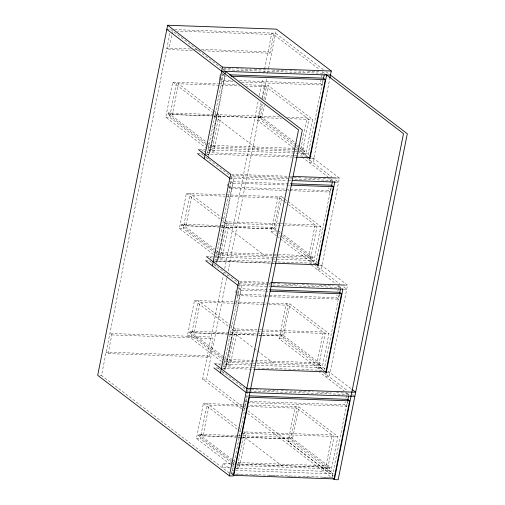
<?xml version="1.0" encoding="UTF-8"?>
<svg xmlns="http://www.w3.org/2000/svg" width="505" height="505" viewBox="0 0 505 505"><rect width="100%" height="100%" fill="white"/><g stroke="black" fill="none" stroke-linecap="round" stroke-linejoin="round"><path stroke-width="0.38" stroke-dasharray="2.52 1.89" d="M229.44 473.134L101.499 375.461L169.888 33.204M108.083 353.588L111.813 334.916L109.894 333.452L211.052 337.056L212.977 338.52L209.247 357.193L108.083 353.588L106.164 352.118L207.321 355.728L209.247 357.193M192.348 50.443L168.828 49.604L171.807 34.668M171.959 33.923L172.559 30.938M213.501 110.494L221.02 116.226L214.019 151.235L210.213 151.102L165.766 117.166L172.761 82.157L218.16 83.773M206.147 143.578L167.957 114.42L168.26 112.905L279.517 116.914M207.132 145.977L169.573 117.299L176.567 82.296L212.876 110.014M213.16 115.904L172.357 114.452L178.486 83.761L239.698 85.938M213.388 254.394L179.376 228.424L186.37 193.415L225.489 194.81M273.35 257.31L220.527 255.429L181.566 225.678L181.869 224.163L220.925 225.558M215.338 253.112L183.182 228.557L190.177 193.554L221.095 217.163M220.489 226.941L185.966 225.71L192.096 195.018L225.053 196.192M201.71 152.497L202.252 149.77L205.844 152.516M219.265 79.203L219.7 77.019M219.845 76.287L220.287 74.102M222.642 73.376L221.038 81.4L233.588 81.848M223.096 74.582L225.015 76.047L209.417 154.113L207.492 152.649L223.096 74.582L224.662 74.639M208.483 156.582L208.022 158.886L206.501 158.829M208.571 156.159L224.744 75.207M210.213 151.102L217.207 116.093L212.826 112.748M294.396 151.279L212.403 148.356L212.706 146.841L207.075 142.536M214.884 146.917L212.965 145.453L219.094 114.761M221.512 361.46L187.494 335.49L194.488 300.488L266.571 303.057M222.465 357.774L189.684 332.751L189.987 331.236L282.232 334.525L321.193 364.269L320.89 365.784L257.032 363.512M223.463 360.179L191.3 335.629L198.295 300.62L229.219 324.229M228.614 334.007L194.084 332.776L200.22 302.091L233.177 303.265M210.105 258.2L210.377 256.843L213.968 259.583M227.389 186.276L227.824 184.085M274.733 263.225L217.535 261.186L215.616 259.715L231.214 181.655L290.76 183.776M216.689 263.231L233.632 178.435L204.43 156.14M217.535 261.186L233.133 183.119L231.214 181.655M221.714 217.63L229.137 223.298L222.143 258.308L218.337 258.169L225.331 223.159L221.001 219.858M223.008 253.99L221.083 252.519L227.218 221.834L279.795 223.709M220.527 255.429L220.83 253.908L215.263 249.659M241.541 408.753L202.663 379.066L223.336 275.579M223.494 274.802L224.113 271.715M224.725 268.628L258.213 101.038M259.299 95.634L262.688 78.641M263.774 73.238L271.797 33.078L319.463 69.463M203.332 50.835L269.986 53.214L273.716 34.542L177.261 31.102M293.771 148.154L257.462 120.436L260.959 102.932M262 97.705L264.456 85.427L308.909 119.363L301.914 154.372L305.721 154.505L312.715 119.496L268.262 85.56L245.626 84.758M242.217 406.493L206.469 379.198L226.682 278.028M226.84 277.258L227.3 274.941M228.071 271.078L261.558 103.493M262.486 98.86L266.653 78.004M267.581 73.37L268.351 69.507M268.502 68.737L276.147 30.489M295.88 144.954L260.195 117.709L262.852 104.541M263.926 99.169L266.375 86.892L246.756 86.191M230.444 464.448L196.432 438.479L203.427 403.47L242.545 404.865M295.703 146.86L261.268 120.569L264.311 105.349M265.371 100.022L268.262 85.56M231.404 460.762L198.623 435.739L198.926 434.218L237.981 435.613M232.401 463.167L200.239 438.611L207.233 403.609L238.158 427.217M237.552 436.995L203.023 435.764L209.152 405.073L242.116 406.247M235.652 292.616L236.094 290.425M239.338 288.721L241.257 290.186L225.659 368.252L223.74 366.788L239.338 288.721L269.891 289.813M224.883 369.95L241.756 285.502L212.555 263.212M229.838 324.702L237.262 330.365L230.261 365.374L226.455 365.241L233.449 330.232L229.125 326.924M231.126 361.056L229.207 359.592L235.336 328.9L258.882 329.74M252.298 363.341L228.645 362.495L228.948 360.98L223.387 356.732M230.943 463.868L223.103 463.584L222.282 467.668L233.259 468.059M276.639 235.942L271.071 231.694L278.066 196.685L283.633 200.933M278.135 232.275L273.805 228.967L279.985 198.149L225.842 196.224M281.683 237.022L274.878 231.827L281.872 196.824L226.272 194.842M232.818 474.593L231.858 473.854L247.456 395.794M237.584 465.484L237.887 463.962L330.131 467.251L329.828 468.773L237.584 465.484L235.728 464.063M240.064 464.044L238.145 462.574L244.275 431.889L332.164 435.02L326.034 465.711L327.953 467.175M236.157 468.249L239.2 468.362L246.194 433.353L243.726 431.466M299.13 151.45L304.648 151.645L304.951 150.13L295.558 142.959M323.074 80.63L322.203 85.004L320.277 83.54L321.01 79.891M321.59 76.975L322.613 71.874M323.232 78.931L307.785 156.222L298.386 155.887M310.001 158.406L309.186 162.49L312.993 162.623L329.715 78.944M318.156 368.511L279.189 338.76L286.183 303.757L325.151 333.502L318.156 368.511L321.963 368.644L328.957 333.635L289.996 303.89L267.353 303.082M320.89 365.784L281.929 336.04L288.109 305.222L266.918 304.464M321.963 368.644L282.996 338.899L289.996 303.89M310.897 257.121L308.972 255.656L315.107 224.965L280.578 223.734M288.058 201.545L320.833 226.568L313.839 261.577L310.032 261.439L317.026 226.429L287.339 203.768M310.72 264.532L311.534 260.447L315.726 263.648M278.078 257.481L312.765 258.718L313.068 257.197L281.531 233.121M331.198 187.702L330.32 192.077L328.401 190.612L328.982 187.696M330.005 182.589L330.731 178.94L322.108 178.631M316.869 264.027L315.909 263.294L331.349 185.998M318.125 265.472L317.304 269.556L321.111 269.695L339.417 178.095L309.698 155.407M327.088 471.493L288.128 441.749L295.122 406.74L334.089 436.484L327.088 471.493L330.901 471.632L337.895 436.623L298.928 406.878L247.254 405.035M329.828 468.773L290.861 439.022L297.047 408.204L246.819 406.418M330.901 471.632L291.934 441.881L298.928 406.878M319.015 364.193L317.096 362.723L323.225 332.037L263.591 329.91M339.316 294.768L338.445 299.143L336.519 297.679L337.106 294.762M337.832 291.114L338.855 286.013L337.283 285.956M339.164 294.617L324.027 370.361L255.865 367.93M326.243 372.545L325.428 376.629L329.235 376.762L347.541 285.161L318.44 262.947M237.217 464.089L324.26 467.194L323.446 471.279L236.397 468.173M347.44 401.841L346.563 406.216L344.644 404.751L345.224 401.835M345.957 398.186L346.973 393.079L334.43 392.631M347.591 400.137L332.151 477.433L234.995 473.968M324.26 467.194L333.041 473.898L332.227 477.983L247.191 413.058M166.827 29.334L170.772 29.473M174.553 29.612L275.604 33.21L323.894 70.081M190.429 48.979L166.902 48.139L168.828 49.604M194.349 49.118L196.704 49.2M201.407 49.37L268.067 51.744L269.986 53.214M197.057 50.614L199.406 50.696M223.803 68.352L233.215 68.686M236.353 68.794L251.25 69.33M254.387 69.438L268.502 69.942M272.422 70.081L286.537 70.586M289.674 70.7L303.789 71.199M307.709 71.338L321.041 71.817M223.374 69.734L324.532 73.339M225.015 76.047L226.581 76.103M219.119 79.935L232.452 80.409M239.509 80.661L320.277 83.54M241.428 82.126L322.203 85.004M218.943 83.805L236.99 84.449M287.37 117.198L306.983 117.899L300.854 148.584L302.773 150.054M213.943 115.929L281.443 118.385M290.072 118.688L312.715 119.496M167.957 114.42L212.895 116.024M213.684 116.055L260.195 117.709M165.766 117.166L169.573 117.299M257.462 120.436L261.268 120.569M212.965 145.453L295.362 148.388M212.706 146.841L304.951 150.13M295.185 151.311L298.341 151.424M199.235 149.663L307.223 153.514L309.079 154.934M207.492 152.649L293.683 155.723M294.466 155.748L297.596 155.862M197.632 153.722L202.36 153.886M206.147 154.025L296.385 157.213M207.315 154.745L208.843 154.801L206.444 152.971M311.522 158.463L313.807 158.538M231.429 174.244L289.756 176.321M290.545 176.352L292.124 176.409M337.05 178.006L339.417 178.095M231.928 175.418L289.169 177.457M289.952 177.489L293.089 177.602M293.878 177.627L300.936 177.88M304.856 178.019L321.325 178.606M332.656 180.405L231.492 176.8L229.163 188.472L288.759 190.593M229.825 178.297L287.364 180.348M288.153 180.38L291.309 180.493M335.446 182.065L338.602 182.179L334.228 178.839M233.133 183.119L286.417 185.019M287.2 185.045L290.331 185.158M228.809 187.058L285.268 189.072M286.057 189.104L328.401 190.612M289.542 190.625L330.32 192.077M225.331 223.159L282.497 225.198M283.286 225.23L320.833 226.568M221.285 225.571L274.108 227.452L277.819 230.286M221.278 226.966L273.855 228.841L271.93 227.376M181.566 225.678L273.805 228.967M179.376 228.424L183.182 228.557M271.071 231.694L274.878 231.827M221.083 252.519L308.972 255.656M220.83 253.908L276.014 255.877M276.803 255.909L313.068 257.197M274.139 257.335L277.289 257.449M206.57 256.704L212.876 256.931M213.514 256.95L271.545 259.021M272.328 259.052L315.341 260.586L317.822 262.474M215.616 259.715L270.459 261.672M273.596 261.786L315.909 263.294M205.756 260.788L210.484 260.959M213.634 261.072L274.651 263.244M215.439 261.817L216.961 261.868L214.568 260.043M319.646 265.529L321.931 265.611M214.625 265.901L216.146 265.952M239.553 281.31L271.078 282.434M344.385 285.047L347.541 285.161M240.045 282.491L268.275 283.494M269.064 283.52L272.195 283.633M272.984 283.665L280.824 283.943M283.962 284.056L298.076 284.555M301.996 284.694L316.111 285.199M319.248 285.312L333.363 285.817M267.846 284.877L239.616 283.873L237.281 295.539L263.945 296.492M268.628 284.902L271.766 285.016M272.548 285.047L340.774 287.478M237.95 285.369L270.263 286.518M343.678 289.138L346.72 289.245L342.352 285.906M241.257 290.186L264.765 291.025M265.548 291.057L268.679 291.164M236.144 294.099L264.38 295.109M265.163 295.135L336.519 297.679M264.727 296.517L338.445 299.143M233.96 303.29L262.209 304.3M262.998 304.326L266.135 304.439M259.665 329.771L262.802 329.879M233.449 330.232L256.875 331.065M257.664 331.097L328.957 333.635M229.396 334.039L257.651 335.042M258.434 335.074L281.973 335.913L280.054 334.443M189.684 332.751L255.909 335.112M259.065 335.225L261.426 335.307M262.215 335.339L281.929 336.04M187.494 335.49L191.3 335.629M279.189 338.76L282.996 338.899M111.813 334.916L212.977 338.52M229.207 359.592L317.096 362.723M228.948 360.98L321.193 364.269M253.087 363.366L256.243 363.48M214.688 363.777L220.994 363.998M221.632 364.023L323.465 367.653L325.321 369.073M223.74 366.788L251.162 367.766M251.945 367.791L255.075 367.905M216.241 367.943L219.391 368.057M222.547 368.17L254.072 369.294M223.557 368.884L225.085 368.94L222.686 367.11M327.006 372.57L330.049 372.677M221.985 372.942L224.264 373.025M99.977 375.404L101.499 375.461M202.663 379.066L206.469 379.198M247.381 389.532L250.518 389.639M251.307 389.671L260.713 390.005M263.85 390.119L277.965 390.617M281.102 390.731L296.006 391.261M299.143 391.375L313.258 391.88M317.178 392.019L331.293 392.524M348.898 394.544L247.734 390.939L245.405 402.611L246.97 402.668M245.834 401.229L344.644 404.751M247.759 402.693L346.563 406.216M243.334 404.896L246.472 405.004M242.899 406.279L246.036 406.386M242.387 433.214L337.895 436.623M238.347 435.626L291.164 437.507L330.131 467.251M238.335 437.021L241.472 437.134M242.261 437.16L290.912 438.895L288.993 437.431M198.623 435.739L239.616 437.197M242.772 437.311L290.861 439.022M196.432 438.479L200.239 438.611M288.128 441.749L291.934 441.881M238.145 462.574L326.034 465.711M231.726 463.893L234.08 463.975M235.014 470.401L231.877 470.288L231.063 474.372L234.2 474.485M235.803 470.433L333.041 473.898M231.858 473.854L234.206 473.942M234.983 474.517L240.475 474.713M252.235 475.129L257.727 475.325M269.487 475.742L275.762 475.969M287.528 476.385L293.014 476.581M305.563 477.029L311.048 477.225M322.815 477.648L329.09 477.869M326.116 71.773L329.853 74.633M322.594 71.862L326.672 74.974M170.633 29.467L224.889 70.889M260.498 116.194L294.933 142.479M258.326 116.118L260.245 117.583M296.504 145.434L299.01 147.346M299.635 147.82L304.648 151.645M296.328 147.334L298.834 149.246M299.459 149.726L305.721 154.505M307.608 156.575L303.417 153.381L302.602 157.465L327.922 176.794M306.409 157.598L331.791 176.977M294.396 148.634L301.914 154.372M330.422 178.701L334.796 182.04M172.761 82.157L212.201 112.268M214.625 116.485L258.528 150.004M281.872 196.824L284.347 198.711M284.965 199.185L287.44 201.072M170.431 112.981L172.357 114.452M168.26 112.905L206.45 142.063M284.252 201.407L286.726 203.294M206.772 144.058L212.403 148.356M207.763 146.456L214.019 151.235M201.438 153.855L203.831 155.685M278.438 230.76L280.913 232.647M278.754 232.748L279.991 233.689M282.465 235.582L312.765 258.718M282.301 237.495L313.839 261.577M314.527 264.67L339.909 284.05M277.251 236.416L279.726 238.303M280.344 238.777L310.032 261.439M311.32 264.986L336.046 283.867M338.546 285.773L342.289 288.633M186.37 193.415L220.382 219.385M228.235 227.742L266.646 257.07M184.041 224.239L185.966 225.71M181.869 224.163L214.644 249.186M215.957 253.586L222.143 258.308M214.006 254.867L218.337 258.169M209.562 260.927L211.955 262.752M327.802 370.96L351.909 389.368M323.85 370.714L319.659 367.52L318.844 371.604L344.164 390.933M323.269 372.21L347.415 390.643M352.345 394.411L354.845 396.318M346.664 392.84L351.038 396.179M194.488 300.488L228.506 326.457M236.353 334.815L253.706 348.059M254.324 348.532L256.799 350.426M257.417 350.899L274.77 364.143M192.165 331.312L194.084 332.776M189.987 331.236L222.768 356.259M223.084 358.247L228.645 362.495M224.081 360.652L230.261 365.374M222.131 361.933L226.455 365.241M218.501 363.909L222.093 366.655M217.68 367.993L219.479 369.363M221.872 371.194L249.249 392.095M242.842 406.973L245.354 408.886M247.86 410.799L333.155 475.918M242.173 409.227L244.679 411.146M238.777 427.684L241.251 429.578M203.427 403.47L237.445 429.439M238.063 429.913L241.15 432.274M245.291 437.797L283.703 467.125M201.104 434.294L203.023 435.764M198.926 434.218L231.707 459.241M232.325 459.714L234.793 461.602M232.022 461.235L235.109 463.596M233.02 463.64L234.251 464.581M236.725 466.469L239.2 468.362M231.063 464.922L234.156 467.283M223.103 463.584L229.996 468.855"/><path stroke-width="0.76" d="M329.866 78.18L331.293 71.022L276.418 29.126L167.647 25.25L97.692 375.322L229.396 475.874L233.203 476.007L302.337 130.019L225.198 71.129M204.216 158.747L222.522 67.146L167.647 25.25M225.053 73.667L225.514 71.363M212.34 265.819L230.64 174.212L198.446 149.638M220.458 372.886L238.764 281.285L206.57 256.704M229.396 475.874L298.531 129.886L166.827 29.334M233.777 475.325L249.375 397.258L349.668 400.831L334.07 478.898L233.777 475.325L232.818 474.593M323.509 78.445L324.242 74.797M229.365 74.803L323.383 78.155L325.302 79.626L309.704 157.693L296.385 157.213M309.95 158.652L326.672 74.974M331.488 186.244L332.359 181.863M290.76 183.776L331.507 185.228L333.426 186.692L317.828 264.759L275.515 263.25M318.074 265.718L334.796 182.04M339.606 293.31L340.484 288.936M269.891 289.813L339.625 292.294L341.544 293.765L325.946 371.831L254.646 369.288M326.192 372.791L342.914 289.113M347.73 400.383L348.608 396.002M330.169 74.866L407.308 133.762L338.173 479.75L334.367 479.617L403.501 133.623L325.731 74.254M222.522 67.146L331.293 71.022M221.708 71.23L330.478 75.106M231.284 76.274L325.302 79.626M292.913 176.434L336.267 177.981M292.098 180.519L335.446 182.065M291.114 185.184L333.426 186.692M271.078 282.434L344.385 285.047M271.052 286.55L342.781 289.106M270.244 291.221L341.544 293.765M354.845 396.318L246.068 392.435L213.874 367.861M249.022 395.844L347.749 399.367L349.668 400.831M308.801 157.491L310.001 158.406M197.632 153.722L229.825 178.297M316.925 264.563L318.125 265.472M205.756 260.788L237.95 285.369M351.947 389.393L355.659 392.233L246.888 388.351L214.688 363.777M325.043 371.63L326.243 372.545M333.111 478.658L334.367 479.617"/></g></svg>
